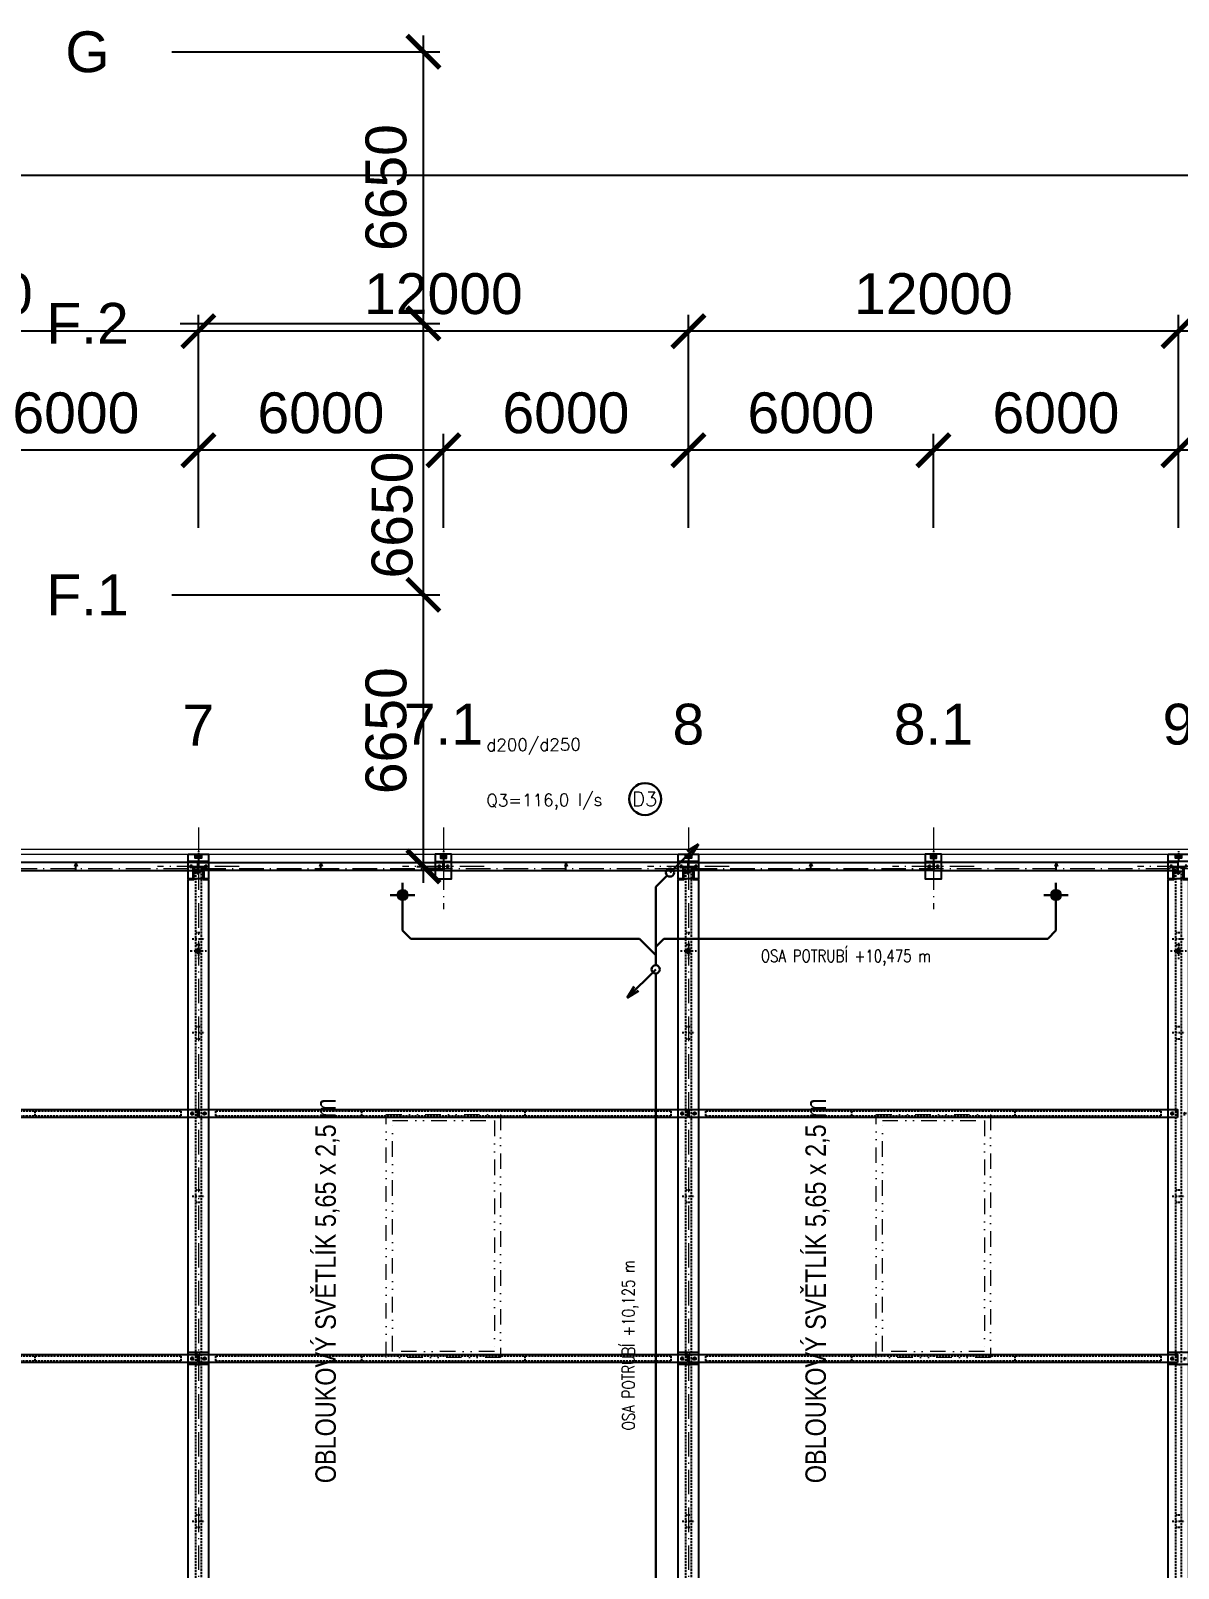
# Model space of a CAD drawing. Header units: millimetres. Extents: x 325046 to 1268204, y 1875583 to 2761998.
# Drawn here: x 773974 to 802074, y 2157608 to 2195258 of the extents above; entities that cross this region are included whole.
import ezdxf
from ezdxf.enums import TextEntityAlignment as Align

# ---------------------------------------------------------------- set-up
doc = ezdxf.new("R2010")
doc.units = ezdxf.units.MM
doc.header["$LTSCALE"] = 100
doc.header["$PDMODE"] = 65
for name, pattern in [('ACAD_ISO10W100', [18.5, 12, -3, 0.5, -3]), ('DASHDOT', [1, 0.5, -0.25, 0, -0.25]), ('DASHED', [0.75, 0.5, -0.25]), ('DIVIDE', [31.75, 12.7, -6.35, 0, -6.35, 0, -6.35]), ('SO02_F11anp01$0${ Leader Line}', [0])]:
    doc.linetypes.add(name, pattern=pattern)
for name, color, linetype in [('025', 1, 'Continuous'), ('035', 7, 'Continuous'), ('070', 6, 'Continuous'), ('DEHA', 2, 'Continuous'), ('Kóty osové', 5, 'Continuous'), ('POPIS', 7, 'Continuous')]:
    doc.layers.add(name, color=color, linetype=linetype)
for name, color, linetype, lineweight, true_color in [('Korabek-text', 7, 'Continuous', 0, 0x7a7a7a), ('Korabek-trasy', 7, 'Continuous', 30, 0x7478c3), ('Korabek-vpuste', 7, 'Continuous', 30, 0x6f7ceb), ('Světlíky', 7, 'DIVIDE', 15, 0xf81696)]:
    doc.layers.add(name, color=color, linetype=linetype, lineweight=lineweight, true_color=true_color)
doc.layers.add('Objekty - osy', color=5, linetype='ACAD_ISO10W100', lineweight=20)
doc.layers.add('OBVODOVÝ PLÁŠŤ', color=2, linetype='Continuous', lineweight=9)
doc.layers.add('Popis OS', color=7, linetype='Continuous', true_color=0xbd0a5d)
doc.layers.add('Příprava na dock', color=7, linetype='Continuous', true_color=0x616161)
doc.styles.add('ARIAL NARROW', font='ARIALN.TTF')
doc.styles.add('ARIL-TENKÝ', font='arial.ttf')
doc.styles.add('ROMANS', font='romans.shx', dxfattribs={"width": 0.8})
doc.dimstyles.new('400', dxfattribs={"dimscale": 400, "dimtxt": 2.5, "dimasz": 2, "dimexe": 1, "dimexo": 12, "dimgap": 1, "dimtad": 1, "dimdec": 0, "dimzin": 0, "dimdsep": 46, "dimtxsty": 'ARIL-TENKÝ', "dimblk": 'ARCHTICK', "dimcen": 4, "dimdle": 1, "dimclrd": 256, "dimclre": 256, "dimclrt": 7, "dimadec": 0, "dimazin": 0, "dimtfac": 1, "dimtdec": 0, "dimtix": 1, "dimtofl": 0, "dimtmove": 0, "dimatfit": 0, "dimldrblk": 'OBLIQUE', "dimfxl": 1, "dimtolj": 1, "dimtzin": 0, "dimlwd": -1, "dimlwe": -1, "dimarcsym": 0})

# ---------------------------------------------------------------- blocks, each defined once
blk = doc.blocks.new('L1_PU')
at = {"layer": '035', "color": 0}
blk.add_lwpolyline([(1717306, -4886866), (1705346, -4886866), (1705346, -4886666), (1717306, -4886666)], close=True, dxfattribs=at)
at = {"layer": '035'}
for points in [[(1705446, -4886746), (1705506, -4886746), (1705506, -4886786), (1705446, -4886786)], [(1717206, -4886746), (1717146, -4886746), (1717146, -4886786), (1717206, -4886786)]]:
    blk.add_lwpolyline(points, close=True, dxfattribs=at)
at = {"layer": '035', "color": 0, "linetype": 'DASHED'}
blk.add_lwpolyline([(1716906, -4886706), (1705746, -4886706), (1705746, -4886826), (1716906, -4886826)], close=True, dxfattribs=at)
at = {"layer": '035', "linetype": 'DASHED'}
for points in [[(1709326, -4886826), (1709326, -4886706)], [(1713326, -4886826), (1713326, -4886706)]]:
    blk.add_lwpolyline(points, dxfattribs=at)
at = {"layer": 'Příprava na dock', "linetype": 'DASHDOT', "ltscale": 0.5}
for points in [[(1705426, -4886766), (1705526, -4886766)], [(1705476, -4886716), (1705476, -4886816)], [(1717126, -4886766), (1717226, -4886766)], [(1717176, -4886716), (1717176, -4886816)]]:
    blk.add_lwpolyline(points, dxfattribs=at)
blk = doc.blocks.new('V2')
at = {"layer": '025'}
h = blk.add_hatch(color=256, dxfattribs=at)
h.dxf.hatch_style = 1
h.paths.add_polyline_path([(1705186, -4880766, -1), (1705166, -4880766, -1)])
h = blk.add_hatch(color=256, dxfattribs=at)
h.dxf.hatch_style = 1
h.paths.add_polyline_path([(1705466, -4880766, 1), (1705486, -4880766, 1)])
h = blk.add_hatch(color=256, dxfattribs=at)
h.dxf.hatch_style = 1
h.paths.add_polyline_path([(1705186, -4886766, -1), (1705166, -4886766, -1)])
h = blk.add_hatch(color=256, dxfattribs=at)
h.dxf.hatch_style = 1
h.paths.add_polyline_path([(1705466, -4886766, 1), (1705486, -4886766, 1)])
h = blk.add_hatch(color=256, dxfattribs=at)
h.dxf.hatch_style = 1
h.paths.add_polyline_path([(1705186, -4892766, -1), (1705166, -4892766, -1)])
h = blk.add_hatch(color=256, dxfattribs=at)
h.dxf.hatch_style = 1
h.paths.add_polyline_path([(1705466, -4892766, 1), (1705486, -4892766, 1)])
at = {"layer": 'Příprava na dock'}
h = blk.add_hatch(dxfattribs=at)
h.set_pattern_fill('ANSI31', color=256, scale=250, angle=180)
h.set_pattern_definition([(225, (602695.915, -9703834.77), (22.09708691, -22.09708691), [])])
edge = h.paths.add_edge_path()
edge.add_arc((1705326, -4876786), 50, 0, 360)
at = {"layer": '025', "linetype": 'DASHED', "ltscale": 0.5}
for centre in [(1705326, -4874866), (1705326, -4898616)]:
    blk.add_circle(centre, 12.5, dxfattribs=at)
at = {"layer": '025'}
for centre, radius in [((1705326, -4876786), 50), ((1705176, -4880766), 10), ((1705476, -4880766), 10), ((1705176, -4886766), 10), ((1705476, -4886766), 10), ((1705176, -4892766), 10), ((1705476, -4892766), 10)]:
    blk.add_circle(centre, radius, dxfattribs=at)
at = {"layer": '035'}
blk.add_lwpolyline([(1705216, -4875036), (1705076, -4875036), (1705076, -4875036), (1705076, -4875036), (1705076, -4898446), (1705216, -4898446), (1705216, -4898746), (1705436, -4898746), (1705436, -4898446), (1705436, -4898446), (1705576, -4898446), (1705576, -4875036), (1705576, -4875036), (1705576, -4875036), (1705436, -4875036), (1705436, -4874736), (1705216, -4874736)], close=True, dxfattribs=at)
for points in [[(1705216, -4874836), (1705436, -4874836)], [(1705076, -4886616), (1705576, -4886616)], [(1705076, -4886916), (1705576, -4886916)]]:
    blk.add_lwpolyline(points, dxfattribs=at)
at = {"layer": '035', "linetype": 'DASHED'}
blk.add_lwpolyline([(1705391, -4874736), (1705261, -4874736), (1705261, -4898746), (1705391, -4898746)], close=True, dxfattribs=at)
at = {"layer": '035', "linetype": 'DASHED', "ltscale": 0.8}
for points in [[(1705391, -4876336), (1705261, -4876336)], [(1705391, -4876636), (1705261, -4876636)], [(1705391, -4878636), (1705261, -4878636)], [(1705391, -4878936), (1705261, -4878936)], [(1705391, -4882636), (1705261, -4882636)], [(1705391, -4882936), (1705261, -4882936)], [(1705386, -4886616), (1705266, -4886616)], [(1705386, -4886916), (1705266, -4886916)], [(1705391, -4890596), (1705261, -4890596)], [(1705391, -4890896), (1705261, -4890896)], [(1705391, -4894596), (1705261, -4894596)], [(1705391, -4894896), (1705261, -4894896)], [(1705391, -4896896), (1705261, -4896896)], [(1705391, -4897196), (1705261, -4897196)]]:
    blk.add_lwpolyline(points, dxfattribs=at)
at = {"layer": 'DEHA', "color": 3, "linetype": 'DASHDOT', "ltscale": 0.9}
for points in [[(1705523, -4876786), (1705129, -4876786)], [(1705326, -4876589), (1705326, -4876983)]]:
    blk.add_lwpolyline(points, dxfattribs=at)
at = {"layer": 'Příprava na dock', "linetype": 'DASHDOT', "ltscale": 0.2}
for points in [[(1705276, -4874866), (1705376, -4874866)], [(1705326, -4874916), (1705326, -4874816)], [(1705376, -4898616), (1705276, -4898616)], [(1705326, -4898666), (1705326, -4898566)]]:
    blk.add_lwpolyline(points, dxfattribs=at)
at = {"layer": 'Příprava na dock', "linetype": 'DASHDOT', "ltscale": 0.8}
for points in [[(1705481, -4876486), (1705171, -4876486)], [(1705481, -4878786), (1705171, -4878786)], [(1705481, -4882786), (1705171, -4882786)], [(1705481, -4890746), (1705171, -4890746)], [(1705481, -4894746), (1705171, -4894746)], [(1705481, -4897046), (1705171, -4897046)]]:
    blk.add_lwpolyline(points, dxfattribs=at)
at = {"layer": 'Příprava na dock', "linetype": 'DASHDOT', "ltscale": 0.5}
for points in [[(1705126, -4880766), (1705226, -4880766)], [(1705176, -4880816), (1705176, -4880716)], [(1705526, -4880766), (1705426, -4880766)], [(1705476, -4880816), (1705476, -4880716)], [(1705126, -4886766), (1705226, -4886766)], [(1705176, -4886816), (1705176, -4886716)], [(1705526, -4886766), (1705426, -4886766)], [(1705476, -4886816), (1705476, -4886716)], [(1705176, -4892816), (1705176, -4892716)], [(1705476, -4892816), (1705476, -4892716)], [(1705126, -4892766), (1705226, -4892766)], [(1705526, -4892766), (1705426, -4892766)]]:
    blk.add_lwpolyline(points, dxfattribs=at)
blk = doc.blocks.new('ZT1_PU')
at = {"layer": '035', "ltscale": 0.5}
blk.add_lwpolyline([(1684235, -4865636), (1690215, -4865636), (1690215, -4865836), (1684235, -4865836)], close=True, dxfattribs=at)
at = {"layer": '035', "color": 2}
for points in [[(1687223, -4865656), (1687191, -4865736)], [(1687223, -4865816), (1687223, -4865656)], [(1687223, -4865656), (1687255, -4865736)]]:
    blk.add_lwpolyline(points, dxfattribs=at)
at = {"layer": '035'}
for centre in [(1684405, -4865736), (1690125, -4865736)]:
    blk.add_circle(centre, 25, dxfattribs=at)
at = {"layer": 'Příprava na dock', "linetype": 'DASHDOT', "ltscale": 0.5}
for points in [[(1684355, -4865736), (1684455, -4865736)], [(1684405, -4865686), (1684405, -4865786)], [(1690075, -4865736), (1690175, -4865736)], [(1690125, -4865686), (1690125, -4865786)]]:
    blk.add_lwpolyline(points, dxfattribs=at)
blk = doc.blocks.new('S3 STŘECHA')
at = {"layer": '025'}
h = blk.add_hatch(color=256, dxfattribs=at)
h.dxf.hatch_style = 1
edge = h.paths.add_edge_path()
edge.add_arc((1676229, -5009069), 10, 0, 360)
h = blk.add_hatch(color=256, dxfattribs=at)
h.dxf.hatch_style = 1
edge = h.paths.add_edge_path()
edge.add_arc((1676429, -5009069), 10, 0, 360)
at = {"layer": 'Příprava na dock', "ltscale": 0.5}
h = blk.add_hatch(dxfattribs=at)
h.set_pattern_fill('ANSI31', color=256, scale=250, angle=180)
h.set_pattern_definition([(225, (3441714.858, -9982104.093), (22.09708691, -22.09708691), [])])
h.paths.add_polyline_path([(1676404, -5008769), (1676254, -5008769), (1676254, -5008869), (1676404, -5008869)])
at = {"layer": '025', "ltscale": 0.5}
blk.add_lwpolyline([(1676404, -5008769), (1676254, -5008769), (1676254, -5008869), (1676404, -5008869)], close=True, dxfattribs=at)
at = {"layer": '025', "linetype": 'DASHED', "ltscale": 0.5}
blk.add_lwpolyline([(1676404, -5008769), (1676254, -5008769), (1676254, -5008779), (1676404, -5008779)], close=True, dxfattribs=at)
at = {"layer": '025'}
for centre in [(1676229, -5009069), (1676429, -5009069)]:
    blk.add_circle(centre, 10, dxfattribs=at)
at = {"layer": '070', "ltscale": 0.5}
blk.add_lwpolyline([(1676529, -5008769), (1676129, -5008769), (1676129, -5009369), (1676529, -5009369)], close=True, dxfattribs=at)
blk.add_lwpolyline([(1676129, -5008949), (1676529, -5008949)], dxfattribs=at)
at = {"layer": 'Příprava na dock', "linetype": 'DASHDOT', "ltscale": 0.5}
for points in [[(1676229, -5009019), (1676229, -5009119)], [(1676329, -5008694), (1676329, -5008944)], [(1676429, -5009019), (1676429, -5009119)], [(1676179, -5009069), (1676279, -5009069)], [(1676479, -5009069), (1676379, -5009069)]]:
    blk.add_lwpolyline(points, dxfattribs=at)
blk = doc.blocks.new('S2 STŘECHA')
at = {"layer": '025'}
h = blk.add_hatch(color=256, dxfattribs=at)
h.dxf.hatch_style = 1
edge = h.paths.add_edge_path()
edge.add_arc((1694149, -5104969), 10, 0, 360)
h = blk.add_hatch(color=256, dxfattribs=at)
h.dxf.hatch_style = 1
edge = h.paths.add_edge_path()
edge.add_arc((1694509, -5104969), 10, 0, 360)
at = {"layer": 'Příprava na dock', "ltscale": 0.5}
h = blk.add_hatch(dxfattribs=at)
h.set_pattern_fill('ANSI31', color=256, scale=250)
h.set_pattern_definition([(45, (-71057.18, -131932.95), (-22.09708691, 22.09708691), [])])
h.paths.add_polyline_path([(1694254, -5105269), (1694404, -5105269), (1694404, -5105169), (1694254, -5105169)])
at = {"layer": '025', "ltscale": 0.5}
blk.add_lwpolyline([(1694254, -5105269), (1694404, -5105269), (1694404, -5105169), (1694254, -5105169)], close=True, dxfattribs=at)
at = {"layer": '025', "linetype": 'DASHED', "ltscale": 0.5}
blk.add_lwpolyline([(1694254, -5105269), (1694404, -5105269), (1694404, -5105259), (1694254, -5105259)], close=True, dxfattribs=at)
at = {"layer": '025'}
for centre in [(1694149, -5104969), (1694509, -5104969)]:
    blk.add_circle(centre, 10, dxfattribs=at)
at = {"layer": '035', "linetype": 'DASHED'}
blk.add_circle((1694329, -5104819), 30, dxfattribs=at)
at = {"layer": '070', "ltscale": 0.5}
blk.add_lwpolyline([(1694079, -5105269), (1694579, -5105269), (1694579, -5104669), (1694079, -5104669)], close=True, dxfattribs=at)
for points in [[(1694199, -5104669), (1694199, -5104969), (1694459, -5104969), (1694459, -5104669)], [(1694579, -5105089), (1694079, -5105089)]]:
    blk.add_lwpolyline(points, dxfattribs=at)
at = {"layer": 'Příprava na dock', "linetype": 'DASHDOT', "ltscale": 0.5}
for points in [[(1694099, -5104969), (1694199, -5104969)], [(1694199, -5104969), (1694099, -5104969)], [(1694149, -5105019), (1694149, -5104919)], [(1694149, -5105019), (1694149, -5104919)], [(1694279, -5104819), (1694379, -5104819)], [(1694329, -5104769), (1694329, -5104869)], [(1694459, -5104969), (1694559, -5104969)], [(1694559, -5104969), (1694459, -5104969)], [(1694509, -5105019), (1694509, -5104919)], [(1694509, -5105019), (1694509, -5104919)], [(1694329, -5105344), (1694329, -5105094)]]:
    blk.add_lwpolyline(points, dxfattribs=at)
blk = doc.blocks.new('_ARCHTICK')
at = {"color": 0, "linetype": 'ByBlock', "const_width": 0.15}
blk.add_lwpolyline([(-0.5, -0.5), (0.5, 0.5)], dxfattribs=at)
blk = doc.blocks.new('*D903')
at = {"layer": 'Defpoints', "color": 0, "transparency": 16777216}
for p in [(802079, 2184984), (802079, 2178282), (808079, 2178282)]:
    blk.add_point(p, dxfattribs=at)
at = {"layer": 'Kóty osové', "transparency": 16777216}
for p, q in [((802079, 2183082), (802079, 2185384)), ((808079, 2183082), (808079, 2185384)), ((808479, 2184984), (801679, 2184984))]:
    blk.add_line(p, q, dxfattribs=at)
at = {"layer": 'Kóty osové', "transparency": 16777216, "xscale": 800, "yscale": 800, "zscale": 800, "rotation": 180}
blk.add_blockref('_ARCHTICK', (802079, 2184984), dxfattribs=at)
at = {"layer": 'Kóty osové', "transparency": 16777216, "xscale": 800, "yscale": 800, "zscale": 800}
blk.add_blockref('_ARCHTICK', (808079, 2184984), dxfattribs=at)
at = {"layer": 'Kóty osové', "color": 7, "transparency": 16777216, "insert": (805079, 2185895), "char_height": 1000, "attachment_point": 5, "style": 'ARIL-TENKÝ'}
blk.add_mtext('\\A1;6000', dxfattribs=at)
blk = doc.blocks.new('_Oblique')
at = {"color": 0, "lineweight": -2}
blk.add_line((-0.5, -0.5), (0.5, 0.5), dxfattribs=at)
blk = doc.blocks.new('*D904')
at = {"layer": 'Defpoints', "color": 0, "transparency": 16777216}
for p in [(796079, 2184984), (796079, 2178282), (802079, 2178282)]:
    blk.add_point(p, dxfattribs=at)
at = {"layer": 'Kóty osové', "transparency": 16777216}
for p, q in [((796079, 2183082), (796079, 2185384)), ((802079, 2183082), (802079, 2185384)), ((802479, 2184984), (795679, 2184984))]:
    blk.add_line(p, q, dxfattribs=at)
at = {"layer": 'Kóty osové', "transparency": 16777216, "xscale": 800, "yscale": 800, "zscale": 800, "rotation": 180}
blk.add_blockref('_ARCHTICK', (796079, 2184984), dxfattribs=at)
at = {"layer": 'Kóty osové', "transparency": 16777216, "xscale": 800, "yscale": 800, "zscale": 800}
blk.add_blockref('_ARCHTICK', (802079, 2184984), dxfattribs=at)
at = {"layer": 'Kóty osové', "color": 7, "transparency": 16777216, "insert": (799079, 2185895), "char_height": 1000, "attachment_point": 5, "style": 'ARIL-TENKÝ'}
blk.add_mtext('\\A1;6000', dxfattribs=at)
blk = doc.blocks.new('*D905')
at = {"layer": 'Defpoints', "color": 0, "transparency": 16777216}
for p in [(790079, 2184984), (790079, 2178282), (796079, 2178282)]:
    blk.add_point(p, dxfattribs=at)
at = {"layer": 'Kóty osové', "transparency": 16777216}
for p, q in [((790079, 2183082), (790079, 2185384)), ((796079, 2183082), (796079, 2185384)), ((796479, 2184984), (789679, 2184984))]:
    blk.add_line(p, q, dxfattribs=at)
at = {"layer": 'Kóty osové', "transparency": 16777216, "xscale": 800, "yscale": 800, "zscale": 800, "rotation": 180}
blk.add_blockref('_ARCHTICK', (790079, 2184984), dxfattribs=at)
at = {"layer": 'Kóty osové', "transparency": 16777216, "xscale": 800, "yscale": 800, "zscale": 800}
blk.add_blockref('_ARCHTICK', (796079, 2184984), dxfattribs=at)
at = {"layer": 'Kóty osové', "color": 7, "transparency": 16777216, "insert": (793079, 2185895), "char_height": 1000, "attachment_point": 5, "style": 'ARIL-TENKÝ'}
blk.add_mtext('\\A1;6000', dxfattribs=at)
blk = doc.blocks.new('*D906')
at = {"layer": 'Defpoints', "color": 0, "transparency": 16777216}
for p in [(784079, 2184984), (784079, 2178282), (790079, 2178282)]:
    blk.add_point(p, dxfattribs=at)
at = {"layer": 'Kóty osové', "transparency": 16777216}
for p, q in [((784079, 2183082), (784079, 2185384)), ((790079, 2183082), (790079, 2185384)), ((790479, 2184984), (783679, 2184984))]:
    blk.add_line(p, q, dxfattribs=at)
at = {"layer": 'Kóty osové', "transparency": 16777216, "xscale": 800, "yscale": 800, "zscale": 800, "rotation": 180}
blk.add_blockref('_ARCHTICK', (784079, 2184984), dxfattribs=at)
at = {"layer": 'Kóty osové', "transparency": 16777216, "xscale": 800, "yscale": 800, "zscale": 800}
blk.add_blockref('_ARCHTICK', (790079, 2184984), dxfattribs=at)
at = {"layer": 'Kóty osové', "color": 7, "transparency": 16777216, "insert": (787079, 2185895), "char_height": 1000, "attachment_point": 5, "style": 'ARIL-TENKÝ'}
blk.add_mtext('\\A1;6000', dxfattribs=at)
blk = doc.blocks.new('*D907')
at = {"layer": 'Defpoints', "color": 0, "transparency": 16777216}
for p in [(778079, 2184984), (778079, 2178282), (784079, 2178282)]:
    blk.add_point(p, dxfattribs=at)
at = {"layer": 'Kóty osové', "transparency": 16777216}
for p, q in [((778079, 2183082), (778079, 2185384)), ((784079, 2183082), (784079, 2185384)), ((784479, 2184984), (777679, 2184984))]:
    blk.add_line(p, q, dxfattribs=at)
at = {"layer": 'Kóty osové', "transparency": 16777216, "xscale": 800, "yscale": 800, "zscale": 800, "rotation": 180}
blk.add_blockref('_ARCHTICK', (778079, 2184984), dxfattribs=at)
at = {"layer": 'Kóty osové', "transparency": 16777216, "xscale": 800, "yscale": 800, "zscale": 800}
blk.add_blockref('_ARCHTICK', (784079, 2184984), dxfattribs=at)
at = {"layer": 'Kóty osové', "color": 7, "transparency": 16777216, "insert": (781079, 2185895), "char_height": 1000, "attachment_point": 5, "style": 'ARIL-TENKÝ'}
blk.add_mtext('\\A1;6000', dxfattribs=at)
blk = doc.blocks.new('*D908')
at = {"layer": 'Defpoints', "color": 0, "transparency": 16777216}
for p in [(772079, 2184984), (778079, 2178282), (772079, 2177782)]:
    blk.add_point(p, dxfattribs=at)
at = {"layer": 'Kóty osové', "transparency": 16777216}
for p, q in [((772079, 2182582), (772079, 2185384)), ((778079, 2183082), (778079, 2185384)), ((778479, 2184984), (771679, 2184984))]:
    blk.add_line(p, q, dxfattribs=at)
at = {"layer": 'Kóty osové', "transparency": 16777216, "xscale": 800, "yscale": 800, "zscale": 800, "rotation": 180}
blk.add_blockref('_ARCHTICK', (772079, 2184984), dxfattribs=at)
at = {"layer": 'Kóty osové', "transparency": 16777216, "xscale": 800, "yscale": 800, "zscale": 800}
blk.add_blockref('_ARCHTICK', (778079, 2184984), dxfattribs=at)
at = {"layer": 'Kóty osové', "color": 7, "transparency": 16777216, "insert": (775079, 2185895), "char_height": 1000, "attachment_point": 5, "style": 'ARIL-TENKÝ'}
blk.add_mtext('\\A1;6000', dxfattribs=at)
blk = doc.blocks.new('*D967')
at = {"layer": 'Defpoints', "color": 0, "transparency": 16777216}
for p in [(766079, 2187903), (778079, 2183082), (766079, 2178402)]:
    blk.add_point(p, dxfattribs=at)
at = {"layer": 'Kóty osové', "transparency": 16777216}
for p, q in [((766079, 2183202), (766079, 2188303)), ((778079, 2187882), (778079, 2188303)), ((778479, 2187903), (765679, 2187903))]:
    blk.add_line(p, q, dxfattribs=at)
at = {"layer": 'Kóty osové', "transparency": 16777216, "xscale": 800, "yscale": 800, "zscale": 800, "rotation": 180}
blk.add_blockref('_ARCHTICK', (766079, 2187903), dxfattribs=at)
at = {"layer": 'Kóty osové', "transparency": 16777216, "xscale": 800, "yscale": 800, "zscale": 800}
blk.add_blockref('_ARCHTICK', (778079, 2187903), dxfattribs=at)
at = {"layer": 'Kóty osové', "color": 7, "transparency": 16777216, "insert": (772079, 2188814), "char_height": 1000, "attachment_point": 5, "style": 'ARIL-TENKÝ'}
blk.add_mtext('\\A1;12000', dxfattribs=at)
blk = doc.blocks.new('*D968')
at = {"layer": 'Defpoints', "color": 0, "transparency": 16777216}
for p in [(778079, 2187903), (790079, 2183082), (778079, 2178402)]:
    blk.add_point(p, dxfattribs=at)
at = {"layer": 'Kóty osové', "transparency": 16777216}
for p, q in [((778079, 2183202), (778079, 2188303)), ((790079, 2187882), (790079, 2188303)), ((790479, 2187903), (777679, 2187903))]:
    blk.add_line(p, q, dxfattribs=at)
at = {"layer": 'Kóty osové', "transparency": 16777216, "xscale": 800, "yscale": 800, "zscale": 800, "rotation": 180}
blk.add_blockref('_ARCHTICK', (778079, 2187903), dxfattribs=at)
at = {"layer": 'Kóty osové', "transparency": 16777216, "xscale": 800, "yscale": 800, "zscale": 800}
blk.add_blockref('_ARCHTICK', (790079, 2187903), dxfattribs=at)
at = {"layer": 'Kóty osové', "color": 7, "transparency": 16777216, "insert": (784079, 2188814), "char_height": 1000, "attachment_point": 5, "style": 'ARIL-TENKÝ'}
blk.add_mtext('\\A1;12000', dxfattribs=at)
blk = doc.blocks.new('*D969')
at = {"layer": 'Defpoints', "color": 0, "transparency": 16777216}
for p in [(790079, 2187903), (802079, 2183082), (790079, 2178402)]:
    blk.add_point(p, dxfattribs=at)
at = {"layer": 'Kóty osové', "transparency": 16777216}
for p, q in [((790079, 2183202), (790079, 2188303)), ((802079, 2187882), (802079, 2188303)), ((802479, 2187903), (789679, 2187903))]:
    blk.add_line(p, q, dxfattribs=at)
at = {"layer": 'Kóty osové', "transparency": 16777216, "xscale": 800, "yscale": 800, "zscale": 800, "rotation": 180}
blk.add_blockref('_ARCHTICK', (790079, 2187903), dxfattribs=at)
at = {"layer": 'Kóty osové', "transparency": 16777216, "xscale": 800, "yscale": 800, "zscale": 800}
blk.add_blockref('_ARCHTICK', (802079, 2187903), dxfattribs=at)
at = {"layer": 'Kóty osové', "color": 7, "transparency": 16777216, "insert": (796079, 2188814), "char_height": 1000, "attachment_point": 5, "style": 'ARIL-TENKÝ'}
blk.add_mtext('\\A1;12000', dxfattribs=at)
blk = doc.blocks.new('*D970')
at = {"layer": 'Defpoints', "color": 0, "transparency": 16777216}
for p in [(802079, 2187903), (814079, 2183082), (802079, 2178402)]:
    blk.add_point(p, dxfattribs=at)
at = {"layer": 'Kóty osové', "transparency": 16777216}
for p, q in [((802079, 2183202), (802079, 2188303)), ((814079, 2187882), (814079, 2188303)), ((814479, 2187903), (801679, 2187903))]:
    blk.add_line(p, q, dxfattribs=at)
at = {"layer": 'Kóty osové', "transparency": 16777216, "xscale": 800, "yscale": 800, "zscale": 800, "rotation": 180}
blk.add_blockref('_ARCHTICK', (802079, 2187903), dxfattribs=at)
at = {"layer": 'Kóty osové', "transparency": 16777216, "xscale": 800, "yscale": 800, "zscale": 800}
blk.add_blockref('_ARCHTICK', (814079, 2187903), dxfattribs=at)
at = {"layer": 'Kóty osové', "color": 7, "transparency": 16777216, "insert": (808079, 2188814), "char_height": 1000, "attachment_point": 5, "style": 'ARIL-TENKÝ'}
blk.add_mtext('\\A1;12000', dxfattribs=at)
blk = doc.blocks.new('vpust_tučně')
at = {"layer": 'Korabek-vpuste'}
for p, q in [((53.146, 90.671), (53.146, 91.171)), ((52.896, 90.921), (53.396, 90.921))]:
    blk.add_line(p, q, dxfattribs=at)
for radius in [0.1, 0.075, 0.05]:
    blk.add_circle((53.146, 90.921), radius, dxfattribs=at)
blk = doc.blocks.new('A$C73023567')
at = {"layer": 'Korabek-text', "lineweight": 30}
blk.add_circle((83214.2, 126546.4), 392.2, dxfattribs=at)
at = {"layer": 'Korabek-trasy'}
for p, q in [((83825, 124745.6), (84522.3, 125442.9)), ((84522.3, 125442.9), (84247.7, 125272.2)), ((84522.3, 125442.9), (84351.6, 125168.3)), ((83754.3, 124674.8), (83475, 124395.6)), ((83475, 124395.6), (83475, 122475.6)), ((77275, 124195.6), (77275, 123325.9)), ((93275, 124195.6), (93275, 123325.9)), ((77475.3, 123125.6), (77275, 123325.9)), ((77475.3, 123125.6), (83074.3, 123125.6)), ((83475, 122724.9), (83074.3, 123125.6)), ((83475, 122925.2), (83675.3, 123125.6)), ((83675.3, 123125.6), (93074.7, 123125.6)), ((93074.7, 123125.6), (93275, 123325.9)), ((83475, 122375.6), (82777.7, 121678.2)), ((83475, 122275.6), (83475, 103415.6)), ((82777.7, 121678.2), (82948.4, 121952.8)), ((82777.7, 121678.2), (83052.3, 121848.9))]:
    blk.add_line(p, q, dxfattribs=at)
for centre in [(83825, 124745.6), (83475, 122375.6)]:
    blk.add_circle(centre, 100, dxfattribs=at)
at = {"layer": 'Korabek-vpuste', "xscale": 1200, "yscale": 1200, "zscale": 1200, "rotation": 269.9999999927888}
for p in [(-31830.6, 187970.4), (-15830.6, 187970.4)]:
    blk.add_blockref('vpust_tučně', p, dxfattribs=at)
at = {"layer": 'Korabek-text', "style": 'ROMANS'}
for s, height, rotation, p in [('d200/d250', 300, 0.3474, (79327.1, 127870.2)), ('Q3=116,0 l/s', 300, 0.3474, (79327.1, 126514.1)), ('D3', 350, 359.6526, (82897.1, 126547.3))]:
    blk.add_text(s, height=height, rotation=rotation, dxfattribs=at).set_placement(p, align=Align.MIDDLE_LEFT)
at = {"layer": 'Korabek-text', "char_height": 300, "width": 28411.347, "attachment_point": 7, "style": 'ROMANS'}
for s, insert, rotation in [('OSA POTRUBÍ +10,475 m', (86047.3, 122463.7), 0), ('OSA POTRUBÍ +10,125 m', (83048.2, 111087.4), 90)]:
    blk.add_mtext(s, dxfattribs=dict(at, insert=insert, rotation=rotation))
blk = doc.blocks.new('*D1012')
at = {"layer": 'Defpoints', "color": 0, "ltscale": 100, "transparency": 16777216}
for p in [(772629, 2181443), (783589, 2181443), (778629, 2174793)]:
    blk.add_point(p, dxfattribs=at)
at = {"layer": 'Kóty osové', "ltscale": 100, "transparency": 16777216}
for p, q in [((783589, 2174393), (783589, 2181843)), ((777429, 2181443), (783989, 2181443)), ((783429, 2174793), (783989, 2174793))]:
    blk.add_line(p, q, dxfattribs=at)
at = {"layer": 'Kóty osové', "ltscale": 100, "transparency": 16777216, "xscale": 800, "yscale": 800, "zscale": 800}
for p, rotation in [((783589, 2181443), 90), ((783589, 2174793), 270)]:
    blk.add_blockref('_ARCHTICK', p, dxfattribs=dict(at, rotation=rotation))
at = {"layer": 'Kóty osové', "color": 7, "ltscale": 100, "transparency": 16777216, "insert": (782678, 2178118), "char_height": 1000, "attachment_point": 5, "rotation": 90, "style": 'ARIL-TENKÝ'}
blk.add_mtext('\\A1;6650', dxfattribs=at)
blk = doc.blocks.new('*D1013')
at = {"layer": 'Defpoints', "color": 0, "ltscale": 100, "transparency": 16777216}
for p in [(772829, 2188093), (783589, 2188093), (772629, 2181443)]:
    blk.add_point(p, dxfattribs=at)
at = {"layer": 'Kóty osové', "ltscale": 100, "transparency": 16777216}
for p, q in [((783589, 2181043), (783589, 2188493)), ((777629, 2188093), (783989, 2188093)), ((777429, 2181443), (783989, 2181443))]:
    blk.add_line(p, q, dxfattribs=at)
at = {"layer": 'Kóty osové', "ltscale": 100, "transparency": 16777216, "xscale": 800, "yscale": 800, "zscale": 800}
for p, rotation in [((783589, 2188093), 90), ((783589, 2181443), 270)]:
    blk.add_blockref('_ARCHTICK', p, dxfattribs=dict(at, rotation=rotation))
at = {"layer": 'Kóty osové', "color": 7, "ltscale": 100, "transparency": 16777216, "insert": (782828, 2183399), "char_height": 1000, "attachment_point": 5, "rotation": 90, "style": 'ARIL-TENKÝ'}
blk.add_mtext('\\A1;6650', dxfattribs=at)
blk = doc.blocks.new('*D1014')
at = {"layer": 'Defpoints', "color": 0, "ltscale": 100, "transparency": 16777216}
for p in [(772629, 2194743), (783589, 2194743), (772829, 2188093)]:
    blk.add_point(p, dxfattribs=at)
at = {"layer": 'Kóty osové', "ltscale": 100, "transparency": 16777216}
for p, q in [((783589, 2187693), (783589, 2195143)), ((777429, 2194743), (783989, 2194743)), ((777629, 2188093), (783989, 2188093))]:
    blk.add_line(p, q, dxfattribs=at)
at = {"layer": 'Kóty osové', "ltscale": 100, "transparency": 16777216, "xscale": 800, "yscale": 800, "zscale": 800}
for p, rotation in [((783589, 2194743), 90), ((783589, 2188093), 270)]:
    blk.add_blockref('_ARCHTICK', p, dxfattribs=dict(at, rotation=rotation))
at = {"layer": 'Kóty osové', "color": 7, "ltscale": 100, "transparency": 16777216, "insert": (782678, 2191418), "char_height": 1000, "attachment_point": 5, "rotation": 90, "style": 'ARIL-TENKÝ'}
blk.add_mtext('\\A1;6650', dxfattribs=at)
blk = doc.blocks.new('*D1566')
at = {"layer": 'Defpoints', "color": 0, "transparency": 16777216}
for p in [(705684, 2191717), (705684, 2175213), (1078474, 2175213)]:
    blk.add_point(p, dxfattribs=at)
at = {"layer": 'Kóty osové', "transparency": 16777216}
for p, q in [((705684, 2180013), (705684, 2192117)), ((1078474, 2180013), (1078474, 2192117)), ((1078874, 2191717), (705284, 2191717))]:
    blk.add_line(p, q, dxfattribs=at)
at = {"layer": 'Kóty osové', "transparency": 16777216, "xscale": 800, "yscale": 800, "zscale": 800, "rotation": 180}
blk.add_blockref('_ARCHTICK', (705684, 2191717), dxfattribs=at)
at = {"layer": 'Kóty osové', "transparency": 16777216, "xscale": 800, "yscale": 800, "zscale": 800}
blk.add_blockref('_ARCHTICK', (1078474, 2191717), dxfattribs=at)
at = {"layer": 'Kóty osové', "color": 7, "transparency": 16777216, "insert": (892079, 2192627), "char_height": 1000, "attachment_point": 5, "style": 'ARIL-TENKÝ'}
blk.add_mtext('\\A1;372790', dxfattribs=at)

msp = doc.modelspace()

# ---------------------------------------------------------------- linework, layer by layer
at = {"layer": 'Objekty - osy', "ltscale": 0.5}
for points in [[(778078.7, 2175743.4), (778078.7, 2053743.4)], [(784078.7, 2175743.4), (784078.7, 2173743.4)], [(790078.7, 2175743.4), (790078.7, 2053743.4)], [(796078.7, 2175743.4), (796078.7, 2173743.4)], [(705078.7, 2174743.4), (1079078.7, 2174743.4)], [(779078.7, 2174793.4), (777078.7, 2174793.4)], [(785078.7, 2174793.4), (783078.7, 2174793.4)], [(791078.7, 2174793.4), (789078.7, 2174793.4)], [(797078.7, 2174793.4), (795078.7, 2174793.4)], [(803078.7, 2174793.4), (801078.7, 2174793.4)]]:
    msp.add_lwpolyline(points, dxfattribs=at)
at = {"layer": 'OBVODOVÝ PLÁŠŤ', "ltscale": 100}
msp.add_lwpolyline([(1078473.7, 2175213.4), (1078473.7, 2126323.4), (1018473.7, 2126323.4), (1018473.7, 2054273.4), (705683.7, 2054273.4), (705683.7, 2175213.4)], close=True, dxfattribs=at)
msp.add_lwpolyline([(1078353.7, 2175093.4), (1078353.7, 2175093.4), (1078353.7, 2126443.4), (1018353.7, 2126443.4), (1018353.7, 2054393.4), (705803.7, 2054393.4), (705803.7, 2175093.4), (1078353.7, 2175093.4)], dxfattribs=at)
at = {"layer": 'Světlíky', "ltscale": 0.3}
for points in [[(782678.7, 2168718.4), (785478.7, 2168718.4), (785478.7, 2162768.4), (782678.7, 2162768.4)], [(794678.7, 2168718.4), (797478.7, 2168718.4), (797478.7, 2162768.4), (794678.7, 2162768.4)], [(782828.7, 2168568.4), (785328.7, 2168568.4), (785328.7, 2162918.4), (782828.7, 2162918.4)], [(794828.7, 2168568.4), (797328.7, 2168568.4), (797328.7, 2162918.4), (794828.7, 2162918.4)]]:
    msp.add_lwpolyline(points, close=True, dxfattribs=at)

# ---------------------------------------------------------------- block references
at = {"layer": '035', "xscale": -1, "rotation": 180}
for p in [(-916250.2, -2930175.1), (-904250.2, -2930175.1), (-892250.2, -2930175.1)]:
    msp.add_blockref('S2 STŘECHA', p, dxfattribs=at)
at = {"layer": '035'}
for name, p in [('S3 STŘECHA', (-892250.2, 7183862)), ('S3 STŘECHA', (-880250.2, 7183862)), ('ZT1_PU', (-906146.6, 7040529.6)), ('ZT1_PU', (-894146.6, 7040529.6)), ('L1_PU', (-939247.1, 7055509.2)), ('L1_PU', (-927247.1, 7055509.2)), ('L1_PU', (-915247.1, 7055509.2)), ('L1_PU', (-939247.1, 7049509.2)), ('L1_PU', (-927247.1, 7049509.2)), ('L1_PU', (-915247.1, 7049509.2))]:
    msp.add_blockref(name, p, dxfattribs=at)
at = {"layer": '035', "xscale": -1}
for name, p in [('ZT1_PU', (2462303.9, 7040529.6)), ('V2', (2483404.5, 7049509.2)), ('ZT1_PU', (2474303.9, 7040529.6)), ('V2', (2495404.5, 7049509.2)), ('ZT1_PU', (2486303.9, 7040529.6)), ('V2', (2507404.5, 7049509.2))]:
    msp.add_blockref(name, p, dxfattribs=at)
at = {"layer": 'Korabek-trasy', "linetype": 'SO02_F11anp01$0${ Leader Line}'}
msp.add_blockref('A$C73023567', (705803.7, 2049897.9), dxfattribs=at)

# ---------------------------------------------------------------- texts
at = {"layer": 'POPIS', "linetype": 'ByBlock', "lineweight": 18, "char_height": 500, "width": 9505.374, "attachment_point": 9, "rotation": 90, "style": 'ARIAL NARROW'}
for insert in [(781537.6, 2169113.7), (793537.6, 2169113.7)]:
    msp.add_mtext('OBLOUKOVÝ SVĚTLÍK 5,65 x 2,5 m', dxfattribs=dict(at, insert=insert))
at = {"layer": 'Popis OS', "linetype": 'ByBlock', "style": 'ARIL-TENKÝ'}
for s, p in [('G', (775363.7, 2194743.4)), ('F.2', (775363.7, 2188093.4)), ('F.1', (775363.7, 2181443.4)), ('7', (778078.7, 2178255)), ('7.1', (784078.7, 2178278.4)), ('8', (790078.7, 2178278.4)), ('8.1', (796078.7, 2178278.4)), ('9', (802078.7, 2178278.4))]:
    msp.add_text(s, height=1000, dxfattribs=at).set_placement(p, align=Align.MIDDLE_CENTER)

# ---------------------------------------------------------------- dimensions: what is measured, and where the dimension line sits
at = {"layer": 'Kóty osové', "ltscale": 100}
dim = msp.add_linear_dim(base=(783588.6, 2194743.4), p1=(772828.6, 2188093.4), p2=(772628.6, 2194743.4), angle=90, dimstyle='400', override={"dimtmove": 1}, dxfattribs=at)
dim.commit()
dim.dimension.update_dxf_attribs({"geometry": '*D1014', "text_midpoint": (782678.1, 2191418.4)})
at = {"layer": 'Kóty osové'}
for base, p1, p2, picture, middle in [((705683.7, 2191716.6), (1078473.7, 2175213.4), (705683.7, 2175213.4), '*D1566', (892078.7, 2192627.5)), ((766078.7, 2187903.1), (778078.7, 2183082.2), (766078.7, 2178402.2), '*D967', (772078.7, 2188813.7)), ((778078.7, 2187903.1), (790078.7, 2183082.2), (778078.7, 2178402.2), '*D968', (784078.7, 2188813.7)), ((790078.7, 2187903.1), (802078.7, 2183082.2), (790078.7, 2178402.2), '*D969', (796078.7, 2188813.7)), ((802078.7, 2187903.1), (814078.7, 2183082.2), (802078.7, 2178402.2), '*D970', (808078.7, 2188813.7)), ((772078.7, 2184984.3), (778078.7, 2178282.2), (772078.7, 2177782.2), '*D908', (775078.7, 2185894.9)), ((778078.7, 2184984.3), (784078.7, 2178282.2), (778078.7, 2178282.2), '*D907', (781078.7, 2185894.9)), ((784078.7, 2184984.3), (790078.7, 2178282.2), (784078.7, 2178282.2), '*D906', (787078.7, 2185894.9)), ((790078.7, 2184984.3), (796078.7, 2178282.2), (790078.7, 2178282.2), '*D905', (793078.7, 2185894.9)), ((796078.7, 2184984.3), (802078.7, 2178282.2), (796078.7, 2178282.2), '*D904', (799078.7, 2185894.9)), ((802078.7, 2184984.3), (808078.7, 2178282.2), (802078.7, 2178282.2), '*D903', (805078.7, 2185894.9))]:
    dim = msp.add_linear_dim(base=base, p1=p1, p2=p2, dimstyle='400', override={"dimtmove": 1}, dxfattribs=at)
    dim.commit()
    dim.dimension.update_dxf_attribs({"geometry": picture, "text_midpoint": middle})
at = {"layer": 'Kóty osové', "ltscale": 100}
dim = msp.add_linear_dim(base=(783588.6, 2188093.4), p1=(772628.6, 2181443.4), p2=(772828.6, 2188093.4), angle=90, dimstyle='400', override={"dimtmove": 1}, dxfattribs=at)
dim.commit()
dim.dimension.update_dxf_attribs({"geometry": '*D1013', "text_midpoint": (783738.5, 2183399.5), "dimtype": 160})
dim = msp.add_linear_dim(base=(783588.6, 2181443.4), p1=(778628.6, 2174793.4), p2=(772628.6, 2181443.4), angle=90, dimstyle='400', dxfattribs=at)
dim.commit()
dim.dimension.update_dxf_attribs({"geometry": '*D1012', "text_midpoint": (782678.1, 2178118.4)})

doc.saveas('drawing.dxf')
